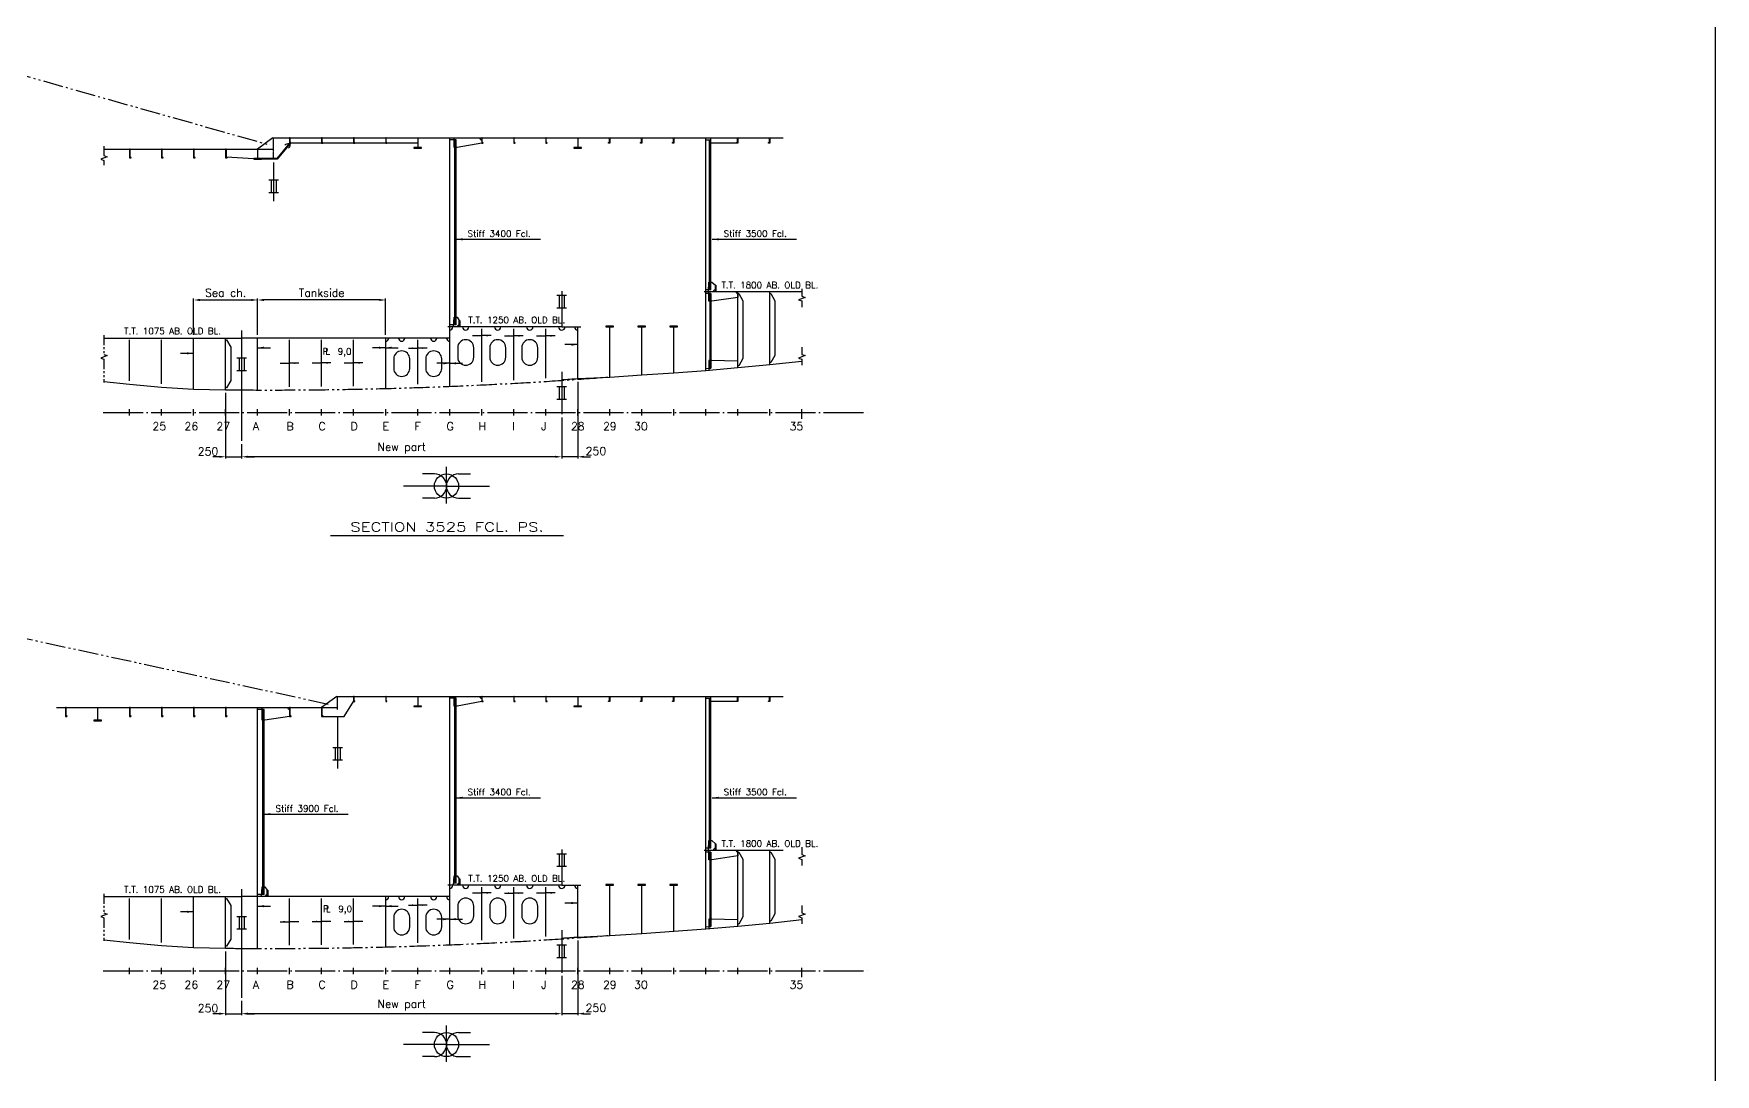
# Model space of a CAD drawing. Extents: x -86245 to 167090, y -69122 to 58950.
# Drawn here: x 56497 to 82764, y 27836 to 44088 of the extents above; entities that cross this region are included whole.
import ezdxf
from ezdxf.enums import TextEntityAlignment as Align

# ---------------------------------------------------------------- set-up
doc = ezdxf.new("R2010")
doc.units = 0
doc.header["$LTSCALE"] = 250
for name, pattern in [('CENTER', [3, 2.5, -0.25, 0, -0.25]), ('PHANTOM', [2.1, 1.25, -0.2, 0.125, -0.2, 0.125, -0.2]), ('PHANTOM2', [1.25, 0.625, -0.125, 0.125, -0.125, 0.125, -0.125])]:
    doc.linetypes.add(name, pattern=pattern)
doc.layers.get('0').update_dxf_attribs({"linetype": 'CONTINUOUS'})
doc.layers.get('DEFPOINTS').update_dxf_attribs({"linetype": 'CONTINUOUS'})
for name, color, linetype in [('Kuttlinje', 6, 'CONTINUOUS'), ('LASTLUKE', 1, 'CONTINUOUS'), ('S0CO1', 1, 'CONTINUOUS'), ('S0CO2', 2, 'CONTINUOUS'), ('S0CO3', 3, 'CONTINUOUS'), ('S0CO5', 4, 'CONTINUOUS'), ('S0PH1', 1, 'PHANTOM'), ('S0TX2', 2, 'CONTINUOUS'), ('U0CO1', 1, 'CONTINUOUS')]:
    doc.layers.add(name, color=color, linetype=linetype)
doc.styles.add('ROMANS', font='romans.shx', dxfattribs={"height": 125})
doc.dimstyles.get("Standard").update_dxf_attribs({"dimscale": 50, "dimtxt": 125, "dimasz": 2, "dimexe": 0.5, "dimexo": 1, "dimgap": 1, "dimtad": 1, "dimdsep": 46, "dimtxsty": 'ROMANS', "dimcen": 1.5, "dimclrd": 1, "dimclre": 1, "dimclrt": 2, "dimazin": 2, "dimtfac": 1, "dimtmove": 2, "dimatfit": 3, "dimfxl": 1, "dimtvp": 100, "dimtolj": 1, "dimarcsym": 0})

# ---------------------------------------------------------------- blocks, each defined once
blk = doc.blocks.new('A$C775A635E')
at = {"layer": 'S0CO1', "color": 6}
blk.add_lwpolyline([(0, 0), (0, 58450), (-41050, 58450), (-41050, 0)], close=True, dxfattribs=at)
blk = doc.blocks.new('ST10073')
at = {"layer": 'S0CO2'}
for p, q in [((1.49, 4), (-1.49, 4)), ((-1.49, 0), (1.49, 0)), ((-0.79, 4), (-0.79, 0)), ((0.79, 4), (0.79, 0))]:
    blk.add_line(p, q, dxfattribs=at)
blk = doc.blocks.new('*D124')
at = {"layer": 'DEFPOINTS', "color": 0, "linetype": 'ByBlock', "transparency": 16777216}
for p in [(64745, 38145), (59745, 37730), (59745, 37481)]:
    blk.add_point(p, dxfattribs=at)
at = {"layer": 'S0CO1', "color": 1, "linetype": 'ByBlock', "lineweight": -2, "transparency": 16777216}
for p, q in [((64745, 38095), (64745, 37456)), ((59745, 37680), (59745, 37456)), ((64645, 37481), (59845, 37481))]:
    blk.add_line(p, q, dxfattribs=at)
at = {"layer": 'S0CO1', "color": 1, "linetype": 'ByBlock', "transparency": 16777216}
for points in [[(59845, 37497), (59845, 37464), (59745, 37481)], [(64645, 37497), (64645, 37464), (64745, 37481)]]:
    blk.add_solid(points, dxfattribs=at)
at = {"layer": 'S0CO1', "color": 2, "linetype": 'ByBlock', "transparency": 16777216, "insert": (62245, 37614), "char_height": 125, "attachment_point": 5, "style": 'ROMANS'}
blk.add_mtext('\\A1;New part', dxfattribs=at)
blk = doc.blocks.new('*D125')
at = {"layer": 'DEFPOINTS', "color": 0, "linetype": 'ByBlock', "transparency": 16777216}
for p in [(64995, 38700), (64745, 38145), (64745, 37481)]:
    blk.add_point(p, dxfattribs=at)
at = {"layer": 'S0CO1', "color": 1, "linetype": 'ByBlock', "lineweight": -2, "transparency": 16777216}
for p, q in [((64995, 38650), (64995, 37456)), ((64745, 38095), (64745, 37456)), ((64645, 37481), (64545, 37481)), ((64995, 37481), (64745, 37481)), ((65095, 37481), (65195, 37481))]:
    blk.add_line(p, q, dxfattribs=at)
at = {"layer": 'S0CO1', "color": 1, "linetype": 'ByBlock', "transparency": 16777216}
for points in [[(64645, 37497), (64645, 37464), (64745, 37481)], [(65095, 37497), (65095, 37464), (64995, 37481)]]:
    blk.add_solid(points, dxfattribs=at)
at = {"layer": 'S0CO1', "color": 2, "linetype": 'ByBlock', "transparency": 16777216, "insert": (65279, 37570), "char_height": 125, "attachment_point": 5, "style": 'ROMANS'}
blk.add_mtext('\\A1;250', dxfattribs=at)
blk = doc.blocks.new('*D126')
at = {"layer": 'DEFPOINTS', "color": 0, "linetype": 'ByBlock', "transparency": 16777216}
for p in [(59495, 38527), (59745, 37730), (59745, 37481)]:
    blk.add_point(p, dxfattribs=at)
at = {"layer": 'S0CO1', "color": 1, "linetype": 'ByBlock', "lineweight": -2, "transparency": 16777216}
for p, q in [((59495, 38477), (59495, 37456)), ((59745, 37680), (59745, 37456)), ((59395, 37481), (59295, 37481)), ((59495, 37481), (59745, 37481)), ((59845, 37481), (59945, 37481))]:
    blk.add_line(p, q, dxfattribs=at)
at = {"layer": 'S0CO1', "color": 1, "linetype": 'ByBlock', "transparency": 16777216}
for points in [[(59395, 37497), (59395, 37464), (59495, 37481)], [(59845, 37497), (59845, 37464), (59745, 37481)]]:
    blk.add_solid(points, dxfattribs=at)
at = {"layer": 'S0CO1', "color": 2, "linetype": 'ByBlock', "transparency": 16777216, "insert": (59221, 37565), "char_height": 125, "attachment_point": 5, "style": 'ROMANS'}
blk.add_mtext('\\A1;250', dxfattribs=at)
blk = doc.blocks.new('PILC')
at = {"color": 1, "linetype": 'ByBlock'}
blk.add_line((0, 0), (-250, 0), dxfattribs=at)
blk.add_solid([(-125, 21), (-125, -21), (0, 0)], dxfattribs=at)
blk = doc.blocks.new('PILD')
at = {"color": 1, "linetype": 'ByBlock'}
blk.add_line((0, 0), (250, 0), dxfattribs=at)
blk.add_solid([(125, 21), (125, -21), (0, 0)], dxfattribs=at)
blk = doc.blocks.new('A$C532766FB')
at = {"layer": 'S0CO1'}
blk.add_blockref('PILC', (-5, 1), dxfattribs=at)
at = {"layer": 'S0CO1', "xscale": -1}
blk.add_blockref('PILC', (-5, 1), dxfattribs=at)
blk = doc.blocks.new('*D127')
at = {"layer": 'DEFPOINTS', "color": 0, "transparency": 16777216}
for p in [(59995, 39929), (58995, 39335), (59995, 39335)]:
    blk.add_point(p, dxfattribs=at)
at = {"layer": 'S0CO1', "color": 1, "lineweight": -2, "transparency": 16777216}
for p, q in [((58995, 39385), (58995, 39954)), ((59095, 39929), (59895, 39929)), ((59995, 39385), (59995, 39954))]:
    blk.add_line(p, q, dxfattribs=at)
at = {"layer": 'S0CO1', "color": 1, "transparency": 16777216}
for points in [[(59095, 39946), (59095, 39913), (58995, 39929)], [(59895, 39946), (59895, 39913), (59995, 39929)]]:
    blk.add_solid(points, dxfattribs=at)
at = {"layer": 'S0CO1', "color": 2, "transparency": 16777216, "insert": (59495, 40042), "char_height": 125, "attachment_point": 5, "style": 'ROMANS'}
blk.add_mtext('\\A1;Sea ch.', dxfattribs=at)
blk = doc.blocks.new('*D128')
at = {"layer": 'DEFPOINTS', "color": 0, "transparency": 16777216}
for p in [(59995, 39929), (59995, 39335), (61995, 39335)]:
    blk.add_point(p, dxfattribs=at)
at = {"layer": 'S0CO1', "color": 1, "lineweight": -2, "transparency": 16777216}
for p, q in [((59995, 39385), (59995, 39954)), ((61895, 39929), (60095, 39929)), ((61995, 39385), (61995, 39954))]:
    blk.add_line(p, q, dxfattribs=at)
at = {"layer": 'S0CO1', "color": 1, "transparency": 16777216}
for points in [[(60095, 39946), (60095, 39913), (59995, 39929)], [(61895, 39946), (61895, 39913), (61995, 39929)]]:
    blk.add_solid(points, dxfattribs=at)
at = {"layer": 'S0CO1', "color": 2, "transparency": 16777216, "insert": (60995, 40042), "char_height": 125, "attachment_point": 5, "style": 'ROMANS'}
blk.add_mtext('\\A1;Tankside', dxfattribs=at)
blk = doc.blocks.new('O-X')
at = {"layer": 'U0CO1'}
for p, q in [((0, -676), (0, 747)), ((0, 0), (-1679, 0)), ((-468, 472), (-940, 472)), ((0, 0), (1679, 0)), ((468, 472), (940, 472)), ((-468, -472), (-940, -472)), ((468, -472), (940, -472))]:
    blk.add_line(p, q, dxfattribs=at)
blk.add_circle((0, 0), 472, dxfattribs=at)
for centre, start, end in [((-468, 0), 270, 90), ((468, 0), 90, 270)]:
    blk.add_arc(centre, 472, start, end, dxfattribs=at)
blk = doc.blocks.new('A$C05B23E86')
at = {"layer": 'S0CO1', "xscale": 0.4, "yscale": 0.4, "zscale": 0.4}
blk.add_blockref('O-X', (-50, -674), dxfattribs=at)
blk = doc.blocks.new('A$C20710DED')
at = {"layer": 'LASTLUKE', "color": 2}
for p, q in [((1500, -50), (1500, 50)), ((2000, -50), (2000, 50)), ((2500, -50), (2500, 50)), ((3000, -50), (3000, 50)), ((3500, -50), (3500, 50)), ((4000, -50), (4000, 50)), ((4500, -50), (4500, 50)), ((5000, -50), (5000, 50)), ((5500, -50), (5500, 50)), ((6000, -50), (6000, 50))]:
    blk.add_line(p, q, dxfattribs=at)
at = {"layer": 'S0TX2', "color": 1, "linetype": 'CENTER'}
blk.add_line((-912, 0), (11080, 0), dxfattribs=at)
at = {"layer": 'S0TX2', "color": 2, "linetype": 'Continuous'}
for p, q in [((-500, -50), (-500, 50)), ((0, -50), (0, 50)), ((500, -50), (500, 50)), ((1000, -50), (1000, 50)), ((6500, -50), (6500, 50)), ((7000, -50), (7000, 50)), ((7500, -50), (7500, 50)), ((8000, -50), (8000, 50)), ((8500, -50), (8500, 50)), ((9000, -50), (9000, 50)), ((9500, -50), (9500, 50)), ((10000, -100), (10000, 50))]:
    blk.add_line(p, q, dxfattribs=at)
blk.add_blockref('A$C05B23E86', (4500, -476))
at = {"layer": 'S0CO1', "color": 2, "linetype": 'ByBlock', "style": 'ROMANS'}
for s, p in [('25', (-143, -278)), ('26', (357, -278)), ('27', (857, -278)), ('28', (6394, -278)), ('29', (6894, -278)), ('30', (7380, -278)), ('35', (9808, -278))]:
    blk.add_text(s, height=125, dxfattribs=at).set_placement(p)
at = {"layer": 'S0CO1', "color": 3, "linetype": 'ByBlock', "style": 'ROMANS'}
for s, p in [('A', (1426, -278)), ('B', (1951, -278)), ('C', (2451, -278)), ('D', (2951, -278)), ('E', (3451, -278)), ('F', (3951, -278)), ('G', (4451, -278)), ('H', (4951, -278)), ('I', (5476, -278)), ('J', (5926, -278))]:
    blk.add_text(s, height=125, dxfattribs=at).set_placement(p)
blk = doc.blocks.new('*D129')
at = {"layer": 'DEFPOINTS', "color": 0, "linetype": 'ByBlock', "transparency": 16777216}
for p in [(64745, 29424), (59745, 29033), (59745, 28784)]:
    blk.add_point(p, dxfattribs=at)
at = {"layer": 'S0CO1', "color": 1, "linetype": 'ByBlock', "lineweight": -2, "transparency": 16777216}
for p, q in [((64745, 29374), (64745, 28759)), ((59745, 28983), (59745, 28759)), ((64645, 28784), (59845, 28784))]:
    blk.add_line(p, q, dxfattribs=at)
at = {"layer": 'S0CO1', "color": 1, "linetype": 'ByBlock', "transparency": 16777216}
for points in [[(59845, 28801), (59845, 28767), (59745, 28784)], [(64645, 28801), (64645, 28767), (64745, 28784)]]:
    blk.add_solid(points, dxfattribs=at)
at = {"layer": 'S0CO1', "color": 2, "linetype": 'ByBlock', "transparency": 16777216, "insert": (62245, 28917), "char_height": 125, "attachment_point": 5, "style": 'ROMANS'}
blk.add_mtext('\\A1;New part', dxfattribs=at)
blk = doc.blocks.new('*D130')
at = {"layer": 'DEFPOINTS', "color": 0, "linetype": 'ByBlock', "transparency": 16777216}
for p in [(64995, 29979), (64745, 29424), (64745, 28784)]:
    blk.add_point(p, dxfattribs=at)
at = {"layer": 'S0CO1', "color": 1, "linetype": 'ByBlock', "lineweight": -2, "transparency": 16777216}
for p, q in [((64995, 29929), (64995, 28759)), ((64745, 29374), (64745, 28759)), ((64645, 28784), (64545, 28784)), ((64995, 28784), (64745, 28784)), ((65095, 28784), (65195, 28784))]:
    blk.add_line(p, q, dxfattribs=at)
at = {"layer": 'S0CO1', "color": 1, "linetype": 'ByBlock', "transparency": 16777216}
for points in [[(64645, 28801), (64645, 28767), (64745, 28784)], [(65095, 28801), (65095, 28767), (64995, 28784)]]:
    blk.add_solid(points, dxfattribs=at)
at = {"layer": 'S0CO1', "color": 2, "linetype": 'ByBlock', "transparency": 16777216, "insert": (65279, 28874), "char_height": 125, "attachment_point": 5, "style": 'ROMANS'}
blk.add_mtext('\\A1;250', dxfattribs=at)
blk = doc.blocks.new('*D131')
at = {"layer": 'DEFPOINTS', "color": 0, "linetype": 'ByBlock', "transparency": 16777216}
for p in [(59495, 29807), (59745, 29033), (59745, 28784)]:
    blk.add_point(p, dxfattribs=at)
at = {"layer": 'S0CO1', "color": 1, "linetype": 'ByBlock', "lineweight": -2, "transparency": 16777216}
for p, q in [((59495, 29757), (59495, 28759)), ((59745, 28983), (59745, 28759)), ((59395, 28784), (59295, 28784)), ((59495, 28784), (59745, 28784)), ((59845, 28784), (59945, 28784))]:
    blk.add_line(p, q, dxfattribs=at)
at = {"layer": 'S0CO1', "color": 1, "linetype": 'ByBlock', "transparency": 16777216}
for points in [[(59395, 28801), (59395, 28767), (59495, 28784)], [(59845, 28801), (59845, 28767), (59745, 28784)]]:
    blk.add_solid(points, dxfattribs=at)
at = {"layer": 'S0CO1', "color": 2, "linetype": 'ByBlock', "transparency": 16777216, "insert": (59221, 28869), "char_height": 125, "attachment_point": 5, "style": 'ROMANS'}
blk.add_mtext('\\A1;250', dxfattribs=at)
blk = doc.blocks.new('HP80x7')
at = {"color": 0, "linetype": 'ByBlock'}
blk.add_lwpolyline([(17, -80, 0.773344), (19, -73), (8, -66, -0.267949), (6, -63), (6, 0), (0, 0), (0, -80), (17, -80)], format="xyb", dxfattribs=at)
blk = doc.blocks.new('PLT-FORBI')
at = {"layer": 'S0CO1'}
for name, p in [('PILD', (-250, 0)), ('PILC', (250, 0))]:
    blk.add_blockref(name, p, dxfattribs=at)
blk = doc.blocks.new('PLDIM2')
at = {"layer": 'S0TX2', "style": 'ROMANS'}
for s, p in [('P', (-19, 0)), ('L', (23, 0))]:
    blk.add_text(s, height=100, dxfattribs=at).set_placement(p)
blk.add_attdef('XX.X', (168, -1), '', height=100, dxfattribs=at)
blk = doc.blocks.new('A$C43D269B2')
at = {"layer": 'S0CO1', "color": 8}
for p, q in [((2060, 580), (2060, 2920)), ((2080, 580), (2080, 2920)), ((2080, 580), (2000, 580)), ((2080, 520), (2000, 520)), ((2065, 520), (2065, -645)), ((2080, 520), (2080, -644)), ((2000, -651), (2080, -644))]:
    blk.add_line(p, q, dxfattribs=at)
at = {"layer": 'S0CO1', "color": 8, "flags": 128}
blk.add_lwpolyline([(2000, 2920), (2080, 2920)], dxfattribs=at)
at = {"layer": 'S0CO1', "color": 8}
for points in [[(2500, 2870), (2080, 2870), (2080, 2950)], [(2500, 520), (2515, 520), (2580, 407), (2580, -494), (2515, -607), (2500, -607)], [(3000, 520), (3015, 520), (3080, 407), (3080, -447), (3015, -559), (3000, -559)], [(2492, -538), (2095, -527), (2080, -527), (2050, -527), (2050, -647), (2050, -677)]]:
    blk.add_lwpolyline(points, dxfattribs=at)
for points in [[(2040, 550), (2050, 700), (2095, 700), (2150, 650), (2150, 580, 0.414214), (2120, 550)], [(2470, 550, 0.414214), (2500, 520), (2500, 460), (2095, 400), (2080, 400), (2050, 400), (2050, 520), (2050, 550)]]:
    blk.add_lwpolyline(points, format="xyb", dxfattribs=at)
for points in [[(2150, 550), (2150, 650), (2158, 650), (2158, 550)], [(440, 12), (440, 0), (560, 0), (560, 12)], [(940, 12), (940, 0), (1060, 0), (1060, 12)], [(1440, 12), (1440, 0), (1560, 0), (1560, 12)]]:
    blk.add_lwpolyline(points, close=True, dxfattribs=at)
blk.add_arc((0, 0), 50, 180, 270, dxfattribs=at)
at = {"layer": 'S0CO2', "color": 8}
for points in [[(-2560, 2790), (-2440, 2790), (-2440, 2800), (-2560, 2800)], [(-60, 2790), (60, 2790), (60, 2800), (-60, 2800)]]:
    blk.add_lwpolyline(points, close=True, dxfattribs=at)
at = {"layer": 'S0CO3', "color": 8, "flags": 128}
for points in [[(2500, -637), (2500, 550)], [(3000, -589), (3000, 550)], [(500, -783), (500, 0)], [(1000, -751), (1000, 0)], [(1500, -718), (1500, 0)]]:
    blk.add_lwpolyline(points, dxfattribs=at)
at = {"layer": 'S0CO5', "color": 8}
for p, q in [((-2500, 2950), (-2500, 2800)), ((0, 2950), (0, 2800)), ((-250, 0), (50, 0))]:
    blk.add_line(p, q, dxfattribs=at)
at = {"layer": 'S0CO5', "color": 8, "flags": 128}
for points in [[(-3765, 2950), (3207, 2950)], [(2000, -681), (2000, 2953)], [(1975, 550), (3207, 550)], [(0, -809), (0, 0)]]:
    blk.add_lwpolyline(points, dxfattribs=at)
at = {"layer": 'S0CO5', "color": 8}
blk.add_lwpolyline([(-250, -823, -0.000431), (0, -809), (500, -784), (1000, -751), (1500, -718), (2000, -681), (2500, -637), (3000, -589), (3500, -536), (3501, -536)], format="xyb", dxfattribs=at)
at = {"layer": 'S0PH1', "color": 8, "linetype": 'PHANTOM2'}
for points in [[(3501, 594), (3501, 479), (3553, 460), (3450, 423), (3501, 404), (3501, 310)], [(3501, -316), (3501, -431), (3553, -449), (3450, -487), (3501, -506), (3501, -600)]]:
    blk.add_lwpolyline(points, dxfattribs=at)
at = {"layer": 'S0CO1', "color": 8, "xscale": 0.8, "yscale": 0.8, "zscale": 0.8}
blk.add_blockref('PILC', (0, -277), dxfattribs=at)
at = {"layer": 'S0CO2', "color": 8}
for p in [(-3500, 2950), (-3000, 2950), (-1500, 2950), (-1000, 2950), (-500, 2950)]:
    blk.add_blockref('HP80x7', p, dxfattribs=at)
at = {"layer": 'S0CO2', "color": 8, "xscale": -1}
for p in [(500, 2950), (1000, 2950), (1500, 2950), (2500, 2950), (3000, 2950)]:
    blk.add_blockref('HP80x7', p, dxfattribs=at)
at = {"layer": 'S0TX2', "style": 'ROMANS'}
for s, p in [('Stiff 3500 Fcl.', (2279, 1406)), ('T.T. 1800 AB. OLD BL.', (2245, 602))]:
    blk.add_text(s, height=100, dxfattribs=at).set_placement(p)
at = {"layer": 'S0CO1'}
blk.add_leader([(2100, 1367), (3416, 1367)], dimstyle='STANDARD', override={"dimgap": 1, "dimtad": 0}, dxfattribs=at)
blk = doc.blocks.new('A$C60025721')
at = {"layer": 'S0CO1', "color": 8}
for p, q in [((2060, 580), (2060, 2920)), ((2080, 580), (2080, 2920)), ((-2500, 2870), (-4492, 2870)), ((2080, 580), (2000, 580)), ((2080, 520), (2000, 520)), ((2065, 520), (2065, -645)), ((2080, 520), (2080, -644)), ((2000, -651), (2080, -644))]:
    blk.add_line(p, q, dxfattribs=at)
at = {"layer": 'S0CO1', "color": 8, "flags": 128}
blk.add_lwpolyline([(2000, 2920), (2080, 2920)], dxfattribs=at)
at = {"layer": 'S0CO1', "color": 8}
for points in [[(2500, 2870), (2080, 2870), (2080, 2950)], [(2500, 520), (2515, 520), (2580, 407), (2580, -494), (2515, -607), (2500, -607)], [(3000, 520), (3015, 520), (3080, 407), (3080, -447), (3015, -559), (3000, -559)], [(2492, -538), (2095, -527), (2080, -527), (2050, -527), (2050, -647), (2050, -677)]]:
    blk.add_lwpolyline(points, dxfattribs=at)
for points in [[(2040, 550), (2050, 700), (2095, 700), (2150, 650), (2150, 580, 0.414214), (2120, 550)], [(2470, 550, 0.414214), (2500, 520), (2500, 460), (2095, 400), (2080, 400), (2050, 400), (2050, 520), (2050, 550)]]:
    blk.add_lwpolyline(points, format="xyb", dxfattribs=at)
for points in [[(2150, 550), (2150, 650), (2158, 650), (2158, 550)], [(440, 12), (440, 0), (560, 0), (560, 12)], [(940, 12), (940, 0), (1060, 0), (1060, 12)], [(1440, 12), (1440, 0), (1560, 0), (1560, 12)]]:
    blk.add_lwpolyline(points, close=True, dxfattribs=at)
blk.add_arc((0, 0), 50, 180, 270, dxfattribs=at)
at = {"layer": 'S0CO2', "color": 8}
for points in [[(-2560, 2790), (-2440, 2790), (-2440, 2800), (-2560, 2800)], [(-60, 2790), (60, 2790), (60, 2800), (-60, 2800)]]:
    blk.add_lwpolyline(points, close=True, dxfattribs=at)
at = {"layer": 'S0CO3', "color": 8, "flags": 128}
for points in [[(2500, -637), (2500, 550)], [(3000, -589), (3000, 550)], [(500, -783), (500, 0)], [(1000, -751), (1000, 0)], [(1500, -718), (1500, 0)]]:
    blk.add_lwpolyline(points, dxfattribs=at)
at = {"layer": 'S0CO5', "color": 8}
for p, q in [((-2500, 2950), (-2500, 2800)), ((0, 2950), (0, 2800)), ((-250, 0), (50, 0))]:
    blk.add_line(p, q, dxfattribs=at)
at = {"layer": 'S0CO5', "color": 8, "flags": 128}
for points in [[(-4765, 2950), (3207, 2950)], [(2000, -681), (2000, 2953)], [(1975, 550), (3501, 550)], [(0, -809), (0, 0)]]:
    blk.add_lwpolyline(points, dxfattribs=at)
at = {"layer": 'S0CO5', "color": 8}
blk.add_lwpolyline([(-250, -823, -0.000431), (0, -809), (500, -784), (1000, -751), (1500, -718), (2000, -681), (2500, -637), (3000, -589), (3500, -536), (3501, -536)], format="xyb", dxfattribs=at)
at = {"layer": 'S0PH1', "color": 8, "linetype": 'PHANTOM2'}
for points in [[(3501, 594), (3501, 479), (3553, 460), (3450, 423), (3501, 404), (3501, 310)], [(3501, -316), (3501, -431), (3553, -449), (3450, -487), (3501, -506), (3501, -600)]]:
    blk.add_lwpolyline(points, dxfattribs=at)
at = {"layer": 'S0CO2', "color": 8}
for p in [(-4500, 2950), (-4000, 2950), (-3500, 2950), (-3000, 2950), (-1500, 2950), (-1000, 2950), (-500, 2950)]:
    blk.add_blockref('HP80x7', p, dxfattribs=at)
at = {"layer": 'S0CO2', "color": 8, "xscale": -1}
for p in [(500, 2950), (1000, 2950), (1500, 2950), (2500, 2950), (3000, 2950)]:
    blk.add_blockref('HP80x7', p, dxfattribs=at)
at = {"layer": 'S0TX2', "style": 'ROMANS'}
for s, p in [('Stiff 3500 Fcl.', (2279, 1406)), ('T.T. 1800 AB. OLD BL.', (2245, 602))]:
    blk.add_text(s, height=100, dxfattribs=at).set_placement(p)
at = {"layer": 'S0CO1'}
blk.add_leader([(2100, 1367), (3416, 1367)], dimstyle='STANDARD', override={"dimgap": 1, "dimtad": 0}, dxfattribs=at)

msp = doc.modelspace()

# ---------------------------------------------------------------- linework, layer by layer
at = {"color": 8, "linetype": 'PHANTOM'}
for centre in [(60166.557, 108221.068), (60166.557, 99500.266)]:
    msp.add_arc(centre, 69697.954, 269.65369665, 274.38481269, dxfattribs=at)
at = {"layer": 'Kuttlinje', "linetype": 'ByBlock'}
for p, q in [((60245.295, 42073.681), (60245.295, 41473.824)), ((64745.295, 40067.693), (64745.295, 39509.522)), ((59745.295, 39450.267), (59745.295, 37729.832)), ((64745.295, 38809.459), (64745.295, 38145.25)), ((61245.295, 33424.354), (61245.295, 32610.299)), ((64745.295, 31346.89), (64745.295, 30788.72)), ((59745.295, 30729.464), (59745.295, 29033.213)), ((64745.295, 30088.656), (64745.295, 29424.448))]:
    msp.add_line(p, q, dxfattribs=at)
at = {"layer": 'S0CO1'}
for p, q in [((63095.295, 42429.522), (62995.295, 42429.522)), ((63065.295, 42429.522), (63065.295, 42459.522)), ((59503.295, 42286.513), (59503.295, 42166.513)), ((59503.295, 42166.513), (59935.295, 42136.513)), ((63095.295, 39539.522), (62995.295, 39539.522)), ((63095.295, 33708.72), (62995.295, 33708.72)), ((63065.295, 33708.72), (63065.295, 33738.72)), ((60095.295, 33535.71), (59995.295, 33535.71)), ((60065.295, 33535.71), (60065.295, 33565.71)), ((60095.295, 30643.72), (59995.295, 30643.72))]:
    msp.add_line(p, q, dxfattribs=at)
for points in [[(60495.295, 42379.522), (60295.295, 42136.513), (60055.295, 42136.513)], [(60501.472, 42374.438), (60299.072, 42128.513), (60055.295, 42128.513)], [(60422.636, 42345.348), (60437.277, 42363.138), (60495.295, 42379.522), (60501.472, 42374.438), (60492.104, 42314.857), (60477.984, 42297.701)], [(63094.381, 42309.522), (63065.295, 42309.522), (63065.295, 42429.522)], [(63495.295, 42379.522), (63110.295, 42309.522), (63095.295, 42309.522)], [(59495.295, 39304.522), (59510.295, 39304.522), (59575.295, 39191.939), (59575.295, 38670.042), (59510.295, 38557.458), (59495.295, 38557.458)], [(61012.356, 33425.71), (61345.295, 33425.71), (61495.295, 33658.72)], [(63094.381, 33588.72), (63065.295, 33588.72), (63065.295, 33708.72)], [(63495.295, 33658.72), (63110.295, 33588.72), (63095.295, 33588.72)], [(60094.381, 33365.71), (60065.295, 33365.71), (60065.295, 33535.71)], [(60495.295, 33425.71), (60110.295, 33365.71), (60095.295, 33365.71)], [(59495.295, 30583.72), (59510.295, 30583.72), (59575.295, 30471.136), (59575.295, 29949.239), (59510.295, 29836.656), (59495.295, 29836.656)]]:
    msp.add_lwpolyline(points, dxfattribs=at)
at = {"layer": 'S0CO1', "flags": 128}
for points in [[(63075.295, 39539.522), (63075.295, 42429.522)], [(63095.295, 39539.522), (63095.295, 42429.522)], [(63075.295, 30818.72), (63075.295, 33708.72)], [(63095.295, 30818.72), (63095.295, 33708.72)], [(60075.295, 30643.72), (60075.295, 33535.71)], [(60095.295, 30643.72), (60095.295, 33535.71)]]:
    msp.add_lwpolyline(points, dxfattribs=at)
at = {"layer": 'S0CO1'}
for points in [[(60245.295, 42249.394), (60237.295, 42249.394), (60237.295, 42149.627), (60245.295, 42149.627)], [(63145.295, 39509.522), (63145.295, 39609.522), (63153.295, 39609.522), (63153.295, 39509.522)], [(63145.295, 30788.72), (63145.295, 30888.72), (63153.295, 30888.72), (63153.295, 30788.72)], [(60145.295, 30613.72), (60145.295, 30713.72), (60153.295, 30713.72), (60153.295, 30613.72)]]:
    msp.add_lwpolyline(points, close=True, dxfattribs=at)
for points in [[(63055.294, 39509.522), (63065.294, 39659.522), (63110.294, 39659.522), (63145.295, 39609.522), (63145.295, 39539.522, 0.414213562), (63115.295, 39509.522)], [(60055.294, 30613.72), (60065.294, 30763.72), (60110.294, 30763.72), (60145.295, 30713.72), (60145.295, 30643.72, 0.414213562), (60115.295, 30613.72)], [(63055.294, 30788.72), (63065.294, 30938.72), (63110.294, 30938.72), (63145.295, 30888.72), (63145.295, 30818.72, 0.414213562), (63115.295, 30788.72)]]:
    msp.add_lwpolyline(points, format="xyb", dxfattribs=at)
for points in [[(63370.295, 39034.522), (63370.295, 39184.522, 1), (63120.295, 39184.522), (63120.295, 39034.522, 1)], [(63870.295, 39034.522), (63870.295, 39184.522, 1), (63620.295, 39184.522), (63620.295, 39034.522, 1)], [(64370.295, 39034.522), (64370.295, 39184.522, 1), (64120.295, 39184.522), (64120.295, 39034.522, 1)], [(62370.295, 38859.522), (62370.295, 39009.522, 1), (62120.295, 39009.522), (62120.295, 38859.522, 1)], [(62870.295, 38859.522), (62870.295, 39009.522, 1), (62620.295, 39009.522), (62620.295, 38859.522, 1)], [(63370.295, 30313.72), (63370.295, 30463.72, 1), (63120.295, 30463.72), (63120.295, 30313.72, 1)], [(63870.295, 30313.72), (63870.295, 30463.72, 1), (63620.295, 30463.72), (63620.295, 30313.72, 1)], [(64370.295, 30313.72), (64370.295, 30463.72, 1), (64120.295, 30463.72), (64120.295, 30313.72, 1)], [(62370.295, 30138.72), (62370.295, 30288.72, 1), (62120.295, 30288.72), (62120.295, 30138.72, 1)], [(62870.295, 30138.72), (62870.295, 30288.72, 1), (62620.295, 30288.72), (62620.295, 30138.72, 1)]]:
    msp.add_lwpolyline(points, format="xyb", close=True, dxfattribs=at)
for centre, radius, start, end in [((63495.295, 42459.522), 30, 180, 270), ((62995.295, 39509.522), 50, 270, 0), ((63245.295, 39509.522), 50, 180, 0), ((63745.295, 39509.522), 50, 180, 0), ((64245.295, 39509.522), 50, 180, 0), ((64745.295, 39509.522), 50, 180, 0), ((61995.295, 39334.522), 50, 270, 0), ((62245.295, 39334.522), 50, 180, 0), ((62745.295, 39334.522), 50, 180, 0), ((62995.295, 39334.522), 50, 180, 270), ((63495.295, 33738.72), 30, 180, 270), ((60495.295, 33565.71), 30, 180, 270), ((62995.295, 30788.72), 50, 270, 0), ((63245.295, 30788.72), 50, 180, 0), ((63745.295, 30788.72), 50, 180, 0), ((64245.295, 30788.72), 50, 180, 0), ((64745.295, 30788.72), 50, 180, 0), ((61995.295, 30613.72), 50, 270, 0), ((62245.295, 30613.72), 50, 180, 0), ((62745.295, 30613.72), 50, 180, 0), ((62995.295, 30613.72), 50, 180, 270)]:
    msp.add_arc(centre, radius, start, end, dxfattribs=at)
at = {"layer": 'S0CO2'}
for points in [[(58014.235, 42146.513, 0.773343747), (58016.296, 42153.977), (58005.295, 42160.328, -0.267949192), (58003.295, 42163.792), (58003.295, 42286.513), (57995.295, 42286.513), (57995.295, 42146.513), (58014.356, 42146.513)], [(58514.235, 42146.513, 0.773343747), (58516.296, 42153.977), (58505.295, 42160.328, -0.267949192), (58503.295, 42163.792), (58503.295, 42286.513), (58495.295, 42286.513), (58495.295, 42146.513), (58514.356, 42146.513)], [(59014.235, 42146.513, 0.773343747), (59016.296, 42153.977), (59005.295, 42160.328, -0.267949192), (59003.295, 42163.792), (59003.295, 42286.513), (58995.295, 42286.513), (58995.295, 42146.513), (59014.356, 42146.513)], [(59514.235, 42146.513, 0.773343747), (59516.296, 42153.977), (59505.295, 42160.328, -0.267949192), (59503.295, 42163.792), (59503.295, 42286.513), (59495.295, 42286.513), (59495.295, 42146.513), (59514.356, 42146.513)], [(57014.235, 33425.71, 0.773343747), (57016.296, 33433.175), (57005.295, 33439.526, -0.267949192), (57003.295, 33442.99), (57003.295, 33565.71), (56995.295, 33565.71), (56995.295, 33425.71), (57014.356, 33425.71)], [(58014.235, 33425.71, 0.773343747), (58016.296, 33433.175), (58005.295, 33439.526, -0.267949192), (58003.295, 33442.99), (58003.295, 33565.71), (57995.295, 33565.71), (57995.295, 33425.71), (58014.356, 33425.71)], [(58514.235, 33425.71, 0.773343747), (58516.296, 33433.175), (58505.295, 33439.526, -0.267949192), (58503.295, 33442.99), (58503.295, 33565.71), (58495.295, 33565.71), (58495.295, 33425.71), (58514.356, 33425.71)], [(59014.235, 33425.71, 0.773343747), (59016.296, 33433.175), (59005.295, 33439.526, -0.267949192), (59003.295, 33442.99), (59003.295, 33565.71), (58995.295, 33565.71), (58995.295, 33425.71), (59014.356, 33425.71)], [(59514.235, 33425.71, 0.773343747), (59516.296, 33433.175), (59505.295, 33439.526, -0.267949192), (59503.295, 33442.99), (59503.295, 33565.71), (59495.295, 33565.71), (59495.295, 33425.71), (59514.356, 33425.71)], [(60514.235, 33425.71, 0.773343747), (60516.296, 33433.175), (60505.295, 33439.526, -0.267949192), (60503.295, 33442.99), (60503.295, 33565.71), (60495.295, 33565.71), (60495.295, 33425.71), (60514.356, 33425.71)], [(61014.235, 33425.71, 0.773343747), (61016.296, 33433.175), (61005.295, 33439.526, -0.267949192), (61003.295, 33442.99), (61003.295, 33565.71), (60995.295, 33565.71), (60995.295, 33425.71), (61014.356, 33425.71)]]:
    msp.add_lwpolyline(points, format="xyb", dxfattribs=at)
for points in [[(59935.295, 42126.513), (60055.295, 42126.513), (60055.295, 42136.513), (59935.295, 42136.513)], [(57435.295, 33355.71), (57555.295, 33355.71), (57555.295, 33365.71), (57435.295, 33365.71)]]:
    msp.add_lwpolyline(points, close=True, dxfattribs=at)
at = {"layer": 'S0CO3'}
for p, q in [((62995.295, 38580.542), (62995.295, 39509.522)), ((63495.295, 38652.65), (63495.295, 39479.522)), ((63995.295, 38678.357), (63995.295, 39479.522)), ((64495.295, 38707.667), (64495.295, 39479.522)), ((60495.295, 38573.89), (60495.295, 39304.522)), ((60995.295, 38578.042), (60995.295, 39304.522)), ((61495.295, 38585.782), (61495.295, 39304.522)), ((62495.295, 38612.029), (62495.295, 39304.522)), ((62995.295, 29859.739), (62995.295, 30788.72)), ((63495.295, 29931.847), (63495.295, 30758.72)), ((63995.295, 29957.554), (63995.295, 30758.72)), ((64495.295, 29986.865), (64495.295, 30758.72)), ((60495.295, 29853.087), (60495.295, 30583.72)), ((60995.295, 29857.239), (60995.295, 30583.72)), ((61495.295, 29864.979), (61495.295, 30583.72)), ((62495.295, 29891.227), (62495.295, 30583.72))]:
    msp.add_line(p, q, dxfattribs=at)
at = {"layer": 'S0CO3', "flags": 128}
for points in [[(57995.295, 38664.765), (57995.295, 39304.522)], [(58495.295, 38617.649), (58495.295, 39304.522)], [(59495.295, 38527.458), (59495.295, 39334.522)], [(57995.295, 29943.963), (57995.295, 30583.72)], [(58495.295, 29896.846), (58495.295, 30583.72)], [(59495.295, 29806.656), (59495.295, 30613.72)]]:
    msp.add_lwpolyline(points, dxfattribs=at)
at = {"layer": 'S0CO5'}
for p, q in [((60230.295, 42459.522), (59995.295, 42286.513)), ((60245.295, 42256.513), (60245.295, 42459.522)), ((62995.295, 39509.522), (62995.295, 42459.522)), ((57595.775, 42286.513), (60245.295, 42286.513)), ((59995.295, 42286.513), (59995.295, 42136.513)), ((64745.295, 39509.522), (62965.295, 39509.522)), ((62995.295, 39334.522), (59745.295, 39334.522)), ((59995.295, 38523.325), (59995.295, 39334.522)), ((61995.295, 38547.11), (61995.295, 39334.522)), ((61230.295, 33738.72), (60995.295, 33565.71)), ((61245.295, 33535.71), (61245.295, 33738.72)), ((62995.295, 30788.72), (62995.295, 33738.72)), ((56851.489, 33565.71), (61245.295, 33565.71)), ((57495.295, 33565.71), (57495.295, 33365.71)), ((59995.295, 30613.72), (59995.295, 33565.71)), ((64745.295, 30788.72), (62965.295, 30788.72)), ((62995.295, 30613.72), (59745.295, 30613.72)), ((59995.295, 29802.523), (59995.295, 30613.72)), ((61995.295, 29826.308), (61995.295, 30613.72))]:
    msp.add_line(p, q, dxfattribs=at)
at = {"layer": 'S0CO5', "flags": 128}
for points in [[(57595.775, 39334.522), (59745.295, 39334.522)], [(58995.295, 38538.723), (58995.295, 39334.522)], [(57595.775, 30613.72), (59745.295, 30613.72)], [(58995.295, 29817.921), (58995.295, 30613.72)]]:
    msp.add_lwpolyline(points, dxfattribs=at)
for points in [[(57595.775, 38658.502), (57995.295, 38614.765), (58495.295, 38567.649), (58995.295, 38538.723), (59495.295, 38527.458, 0.005181801), (59745.295, 38524.388)], [(57595.775, 29937.699), (57995.295, 29893.963), (58495.295, 29846.846), (58995.295, 29817.921), (59495.295, 29806.656, 0.005181801), (59745.295, 29803.585)]]:
    msp.add_lwpolyline(points, format="xyb", dxfattribs=at)
at = {"layer": 'S0PH1', "linetype": 'PHANTOM2'}
for points in [[(57595.775, 42333.59), (57595.775, 42183.739), (57647.29, 42164.989), (57544.259, 42127.489), (57595.775, 42108.739), (57595.775, 42033.649)], [(57595.775, 39378.378), (57595.775, 39078.678), (57647.29, 39059.928), (57544.259, 39022.428), (57595.775, 39003.678), (57595.775, 38639.983)], [(57595.775, 30657.576), (57595.775, 30357.875), (57647.29, 30339.125), (57544.259, 30301.625), (57595.775, 30282.875), (57595.775, 29919.181)]]:
    msp.add_lwpolyline(points, dxfattribs=at)
at = {"layer": 'S0TX2', "color": 1}
msp.add_line((64773.696, 36245.021), (61133.298, 36245.021), dxfattribs=at)

# ---------------------------------------------------------------- block references
for name, p in [('A$C60025721', (64995.295, 39509.522)), ('A$C20710DED', (58495.295, 38173.017)), ('A$C43D269B2', (64995.295, 30788.72)), ('A$C20710DED', (58495.295, 29452.214))]:
    msp.add_blockref(name, p)
at = {"layer": 'S0CO1', "linetype": 'ByBlock'}
msp.add_blockref('A$C775A635E', (82763.595, 0), dxfattribs=at)
at = {"layer": 'S0CO1'}
for name, p, xscale, yscale, zscale in [('ST10073', (60245.295, 41604.772), -50, 50, 50), ('ST10073', (64745.295, 39803.317), -50, 50, 50), ('PILD', (59995.295, 39183.446), 0.8, 0.8, 0.8), ('A$C532766FB', (61995.295, 39182.946), 0.8, 0.8, 0.8), ('PILC', (64995.295, 39232.036), 0.8, 0.8, 0.8), ('PILC', (58990.295, 39096.066), 0.8, 0.8, 0.8), ('ST10073', (59745.295, 38824.81), -50, 50, 50), ('A$C532766FB', (62999.295, 38939.426), 0.8, 0.8, 0.8), ('ST10073', (64745.295, 38377.571), -50, 50, 50), ('ST10073', (61245.295, 32741.247), -50, 50, 50), ('ST10073', (64745.295, 31082.514), -50, 50, 50), ('PILD', (59995.295, 30462.643), 0.8, 0.8, 0.8), ('A$C532766FB', (61995.295, 30462.143), 0.8, 0.8, 0.8), ('PILC', (58990.295, 30375.263), 0.8, 0.8, 0.8), ('ST10073', (59745.295, 30104.008), -50, 50, 50), ('A$C532766FB', (62999.295, 30258.868), 0.8, 0.8, 0.8), ('ST10073', (64745.295, 29656.768), -50, 50, 50)]:
    msp.add_blockref(name, p, dxfattribs=dict(at, xscale=xscale, yscale=yscale, zscale=zscale))
at = {"layer": 'S0TX2'}
ref = msp.add_blockref('PLDIM2', (61030.047, 39076.813), dxfattribs=at)
ref.add_attrib('XX.X', '9,0', (61247.043, 39075.354), dxfattribs={"height": 100, "style": 'ROMANS'})
at = {"layer": 'S0TX2', "xscale": 0.5832000000000002, "yscale": 0.5832000000000002, "zscale": 0.5832000000000002, "rotation": 180}
for p in [(62495.296, 39176.67), (63495.296, 39372.339), (63995.296, 39368.176), (64495.296, 39368.176), (60495.296, 38941.531), (60995.296, 38945.149), (61495.296, 38945.149), (62495.296, 30478.99), (63495.296, 30669.164), (63995.296, 30666.522), (64495.296, 30669.164), (60495.296, 30220.729), (60995.296, 30224.347), (61495.296, 30224.347)]:
    msp.add_blockref('PLT-FORBI', p, dxfattribs=at)
at = {"layer": 'S0TX2'}
ref = msp.add_blockref('PLDIM2', (61038.974, 30371.478), dxfattribs=at)
ref.add_attrib('XX.X', '9,0', (61255.97, 30370.019), dxfattribs={"height": 100, "style": 'ROMANS'})

# ---------------------------------------------------------------- texts
at = {"layer": 'S0TX2', "style": 'ROMANS'}
for s, p in [('Stiff 3400 Fcl.', (63274.688, 40915.117)), ('T.T. 1250 AB. OLD BL.', (63286.943, 39567.166)), ('T.T. 1075 AB. OLD BL.', (57910.402, 39393.508)), ('Stiff 3400 Fcl.', (63274.688, 32194.314)), ('Stiff 3900 Fcl.', (60274.688, 31938.66)), ('T.T. 1075 AB. OLD BL.', (57910.402, 30672.705)), ('T.T. 1250 AB. OLD BL.', (63286.943, 30846.364))]:
    msp.add_text(s, height=100, dxfattribs=at).set_placement(p)
at = {"layer": 'S0TX2', "color": 4, "style": 'ROMANS', "width": 1.35}
msp.add_text('SECTION 3525 FCL. PS.', height=140, dxfattribs=at).set_placement((62953.43, 36384.733), align=Align.MIDDLE)

# ---------------------------------------------------------------- dimensions: what is measured, and where the dimension line sits
at = {"layer": 'S0CO1'}
for p1, text, picture, middle in [((58995.295, 39334.522), 'Sea ch.', '*D127', (59495.295, 40041.975)), ((61995.295, 39334.522), 'Tankside', '*D128', (60995.295, 40041.975))]:
    dim = msp.add_linear_dim(base=(59995.295, 39929.475), p1=p1, p2=(59995.295, 39334.522), text=text, dimstyle='STANDARD', dxfattribs=at)
    dim.commit()
    dim.dimension.update_dxf_attribs({"geometry": picture, "text_midpoint": middle})
at = {"layer": 'S0CO1', "linetype": 'ByBlock'}
for base, p1, p2, picture, middle in [((64745.295, 37480.751), (64995.295, 38700.149), (64745.295, 38145.25), '*D125', (65279.443, 37570.163)), ((59745.295, 37480.751), (59495.295, 38527.458), (59745.295, 37729.832), '*D126', (59220.988, 37565.356)), ((64745.295, 28784.132), (64995.295, 29979.347), (64745.295, 29424.448), '*D130', (65279.443, 28873.544)), ((59745.295, 28784.132), (59495.295, 29806.656), (59745.295, 29033.213), '*D131', (59220.988, 28868.737))]:
    dim = msp.add_linear_dim(base=base, p1=p1, p2=p2, dimstyle='STANDARD', override={"dimfxl": 100}, dxfattribs=at)
    dim.commit()
    dim.dimension.update_dxf_attribs({"geometry": picture, "text_midpoint": middle, "dimtype": 160})
for base, p1, p2, picture, middle in [((59745.295, 37480.751), (64745.295, 38145.25), (59745.295, 37729.832), '*D124', (62245.295, 37614.085)), ((59745.295, 28784.132), (64745.295, 29424.448), (59745.295, 29033.213), '*D129', (62245.295, 28917.466))]:
    dim = msp.add_linear_dim(base=base, p1=p1, p2=p2, text='New part', dimstyle='STANDARD', override={"dimfxl": 100}, dxfattribs=at)
    dim.commit()
    dim.dimension.update_dxf_attribs({"geometry": picture, "text_midpoint": middle})

# ---------------------------------------------------------------- leaders
at = {"layer": 'S0CO1'}
for points in [[(63095.295, 40876.386), (64411.025, 40876.386)], [(63095.295, 32155.583), (64411.025, 32155.583)], [(60095.295, 31899.929), (61411.025, 31899.929)]]:
    msp.add_leader(points, dimstyle='STANDARD', override={"dimgap": 1, "dimtad": 0}, dxfattribs=at)
at = {"layer": 'S0PH1'}
for points in [[(55133.434, 43777.357), (60186.445, 42349.559)], [(54633.827, 35020.229), (61137.625, 33610.917)]]:
    msp.add_leader(points, dimstyle='STANDARD', override={"dimgap": 1, "dimtad": 0}, dxfattribs=at)

doc.saveas('drawing.dxf')
